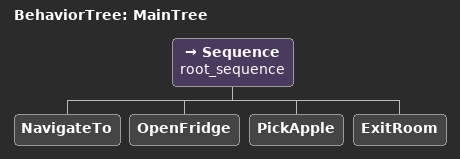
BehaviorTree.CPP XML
<?xml version="1.0" encoding="UTF-8"?>
<root main_tree_to_execute="MainTree">
  <BehaviorTree ID="MainTree">
    <Sequence name="root_sequence">
      <NavigateTo/>
      <OpenFridge/>
      <PickApple/>
      <ExitRoom/>
    </Sequence>
  </BehaviorTree>
</root>
